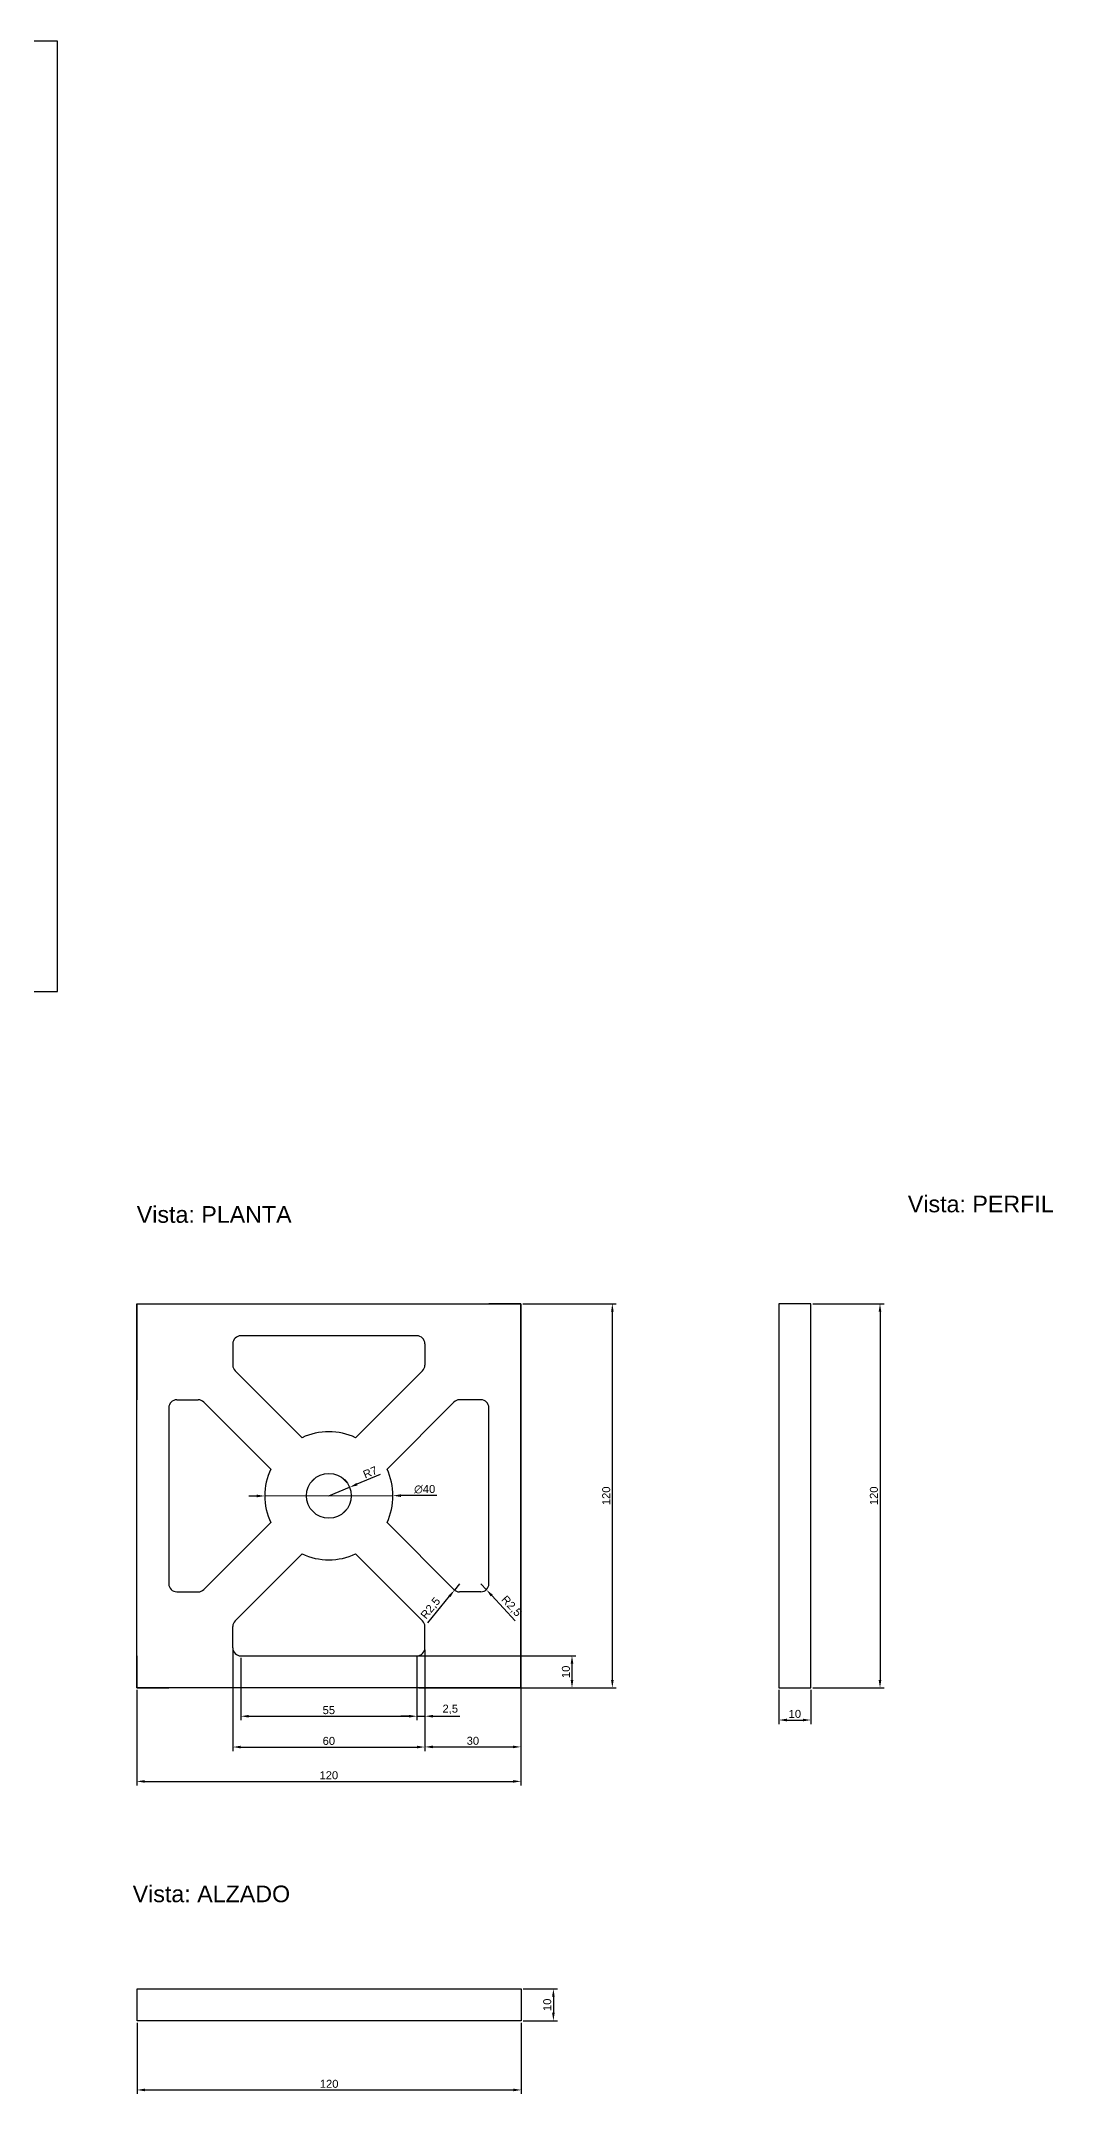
# Model space of a CAD drawing. Header units: millimetres. Extents: x 1763 to 2697, y 1718 to 2360.
# Drawn here: x 2381 to 2697, y 1718 to 2360 of the extents above; entities that cross this region are included whole.
import ezdxf

# ---------------------------------------------------------------- set-up
doc = ezdxf.new("R2010")
doc.units = ezdxf.units.MM
for name, color, linetype in [('BASE', 7, 'Continuous'), ('Cajetín', 7, 'Continuous'), ('COTA', 252, 'Continuous')]:
    doc.layers.add(name, color=color, linetype=linetype)
doc.styles.get("Standard").update_dxf_attribs({"font": 'arial.ttf'})
doc.dimstyles.new('ISO-25', dxfattribs={"dimtxt": 2.5, "dimasz": 2.5, "dimexe": 1.25, "dimexo": 0.625, "dimtad": 1, "dimtxsty": 'Standard', "dimcen": 2.5, "dimadec": 0, "dimazin": 0, "dimtfac": 1, "dimtmove": 0, "dimatfit": 3, "dimfxl": 1, "dimarcsym": 0})

# ---------------------------------------------------------------- blocks, each defined once
blk = doc.blocks.new('*D5')
at = {"layer": 'COTA', "color": 0, "lineweight": -2, "transparency": 16777216}
for p, q in [((2410.65, 1844.63), (2410.65, 1814.77)), ((2530.65, 1844.63), (2530.65, 1814.77)), ((2413.15, 1816.02), (2528.15, 1816.02))]:
    blk.add_line(p, q, dxfattribs=at)
at = {"layer": 'COTA', "color": 0, "transparency": 16777216}
for points in [[(2413.15, 1816.43), (2413.15, 1815.6), (2410.65, 1816.02)], [(2528.15, 1816.43), (2528.15, 1815.6), (2530.65, 1816.02)]]:
    blk.add_solid(points, dxfattribs=at)
at = {"layer": 'COTA', "color": 0, "transparency": 16777216, "insert": (2470.65, 1817.92), "char_height": 2.5, "attachment_point": 5}
blk.add_mtext('120', dxfattribs=at)
blk = doc.blocks.new('*D6')
at = {"layer": 'COTA', "color": 0, "lineweight": -2, "transparency": 16777216}
for p, q in [((2531.28, 1965.25), (2560.46, 1965.25)), ((2559.21, 1962.75), (2559.21, 1847.75)), ((2531.28, 1845.25), (2560.46, 1845.25))]:
    blk.add_line(p, q, dxfattribs=at)
at = {"layer": 'COTA', "color": 0, "transparency": 16777216}
for points in [[(2558.8, 1962.75), (2559.63, 1962.75), (2559.21, 1965.25)], [(2558.8, 1847.75), (2559.63, 1847.75), (2559.21, 1845.25)]]:
    blk.add_solid(points, dxfattribs=at)
at = {"layer": 'COTA', "color": 0, "transparency": 16777216, "insert": (2557.31, 1905.25), "char_height": 2.5, "attachment_point": 5, "rotation": 90}
blk.add_mtext('120', dxfattribs=at)
blk = doc.blocks.new('*D1')
at = {"layer": 'COTA', "color": 0, "lineweight": -2, "transparency": 16777216}
for p, q in [((2500.65, 1857.13), (2500.65, 1825.54)), ((2530.65, 1857.13), (2530.65, 1825.54)), ((2503.15, 1826.79), (2528.15, 1826.79))]:
    blk.add_line(p, q, dxfattribs=at)
at = {"layer": 'COTA', "color": 0, "transparency": 16777216}
for points in [[(2503.15, 1827.21), (2503.15, 1826.38), (2500.65, 1826.79)], [(2528.15, 1827.21), (2528.15, 1826.38), (2530.65, 1826.79)]]:
    blk.add_solid(points, dxfattribs=at)
at = {"layer": 'COTA', "color": 0, "transparency": 16777216, "insert": (2515.65, 1828.69), "char_height": 2.5, "attachment_point": 5}
blk.add_mtext('30', dxfattribs=at)
blk = doc.blocks.new('*D7')
at = {"layer": 'COTA', "color": 0, "lineweight": -2, "transparency": 16777216}
for p, q in [((2440.65, 1857.13), (2440.65, 1825.5)), ((2500.65, 1857.13), (2500.65, 1825.5)), ((2443.15, 1826.75), (2498.15, 1826.75))]:
    blk.add_line(p, q, dxfattribs=at)
at = {"layer": 'COTA', "color": 0, "transparency": 16777216}
for points in [[(2443.15, 1827.17), (2443.15, 1826.33), (2440.65, 1826.75)], [(2498.15, 1827.17), (2498.15, 1826.33), (2500.65, 1826.75)]]:
    blk.add_solid(points, dxfattribs=at)
at = {"layer": 'COTA', "color": 0, "transparency": 16777216, "insert": (2470.65, 1828.65), "char_height": 2.5, "attachment_point": 5}
blk.add_mtext('60', dxfattribs=at)
blk = doc.blocks.new('*D8')
at = {"layer": 'COTA', "color": 0, "lineweight": -2, "transparency": 16777216}
for p, q in [((2443.15, 1854.63), (2443.15, 1835.12)), ((2498.15, 1854.63), (2498.15, 1835.12)), ((2445.65, 1836.37), (2495.65, 1836.37))]:
    blk.add_line(p, q, dxfattribs=at)
at = {"layer": 'COTA', "color": 0, "transparency": 16777216}
for points in [[(2445.65, 1836.79), (2445.65, 1835.95), (2443.15, 1836.37)], [(2495.65, 1836.79), (2495.65, 1835.95), (2498.15, 1836.37)]]:
    blk.add_solid(points, dxfattribs=at)
at = {"layer": 'COTA', "color": 0, "transparency": 16777216, "insert": (2470.65, 1838.27), "char_height": 2.5, "attachment_point": 5}
blk.add_mtext('55', dxfattribs=at)
blk = doc.blocks.new('*D2')
at = {"layer": 'COTA', "color": 0, "lineweight": -2, "transparency": 16777216}
for p, q in [((2498.15, 1855.36), (2498.15, 1835.13)), ((2500.65, 1854.63), (2500.65, 1835.13)), ((2495.65, 1836.38), (2493.15, 1836.38)), ((2498.15, 1836.38), (2500.65, 1836.38)), ((2503.15, 1836.38), (2511.52, 1836.38))]:
    blk.add_line(p, q, dxfattribs=at)
at = {"layer": 'COTA', "color": 0, "transparency": 16777216}
for points in [[(2495.65, 1836.8), (2495.65, 1835.97), (2498.15, 1836.38)], [(2503.15, 1836.8), (2503.15, 1835.97), (2500.65, 1836.38)]]:
    blk.add_solid(points, dxfattribs=at)
at = {"layer": 'COTA', "color": 0, "transparency": 16777216, "insert": (2508.58, 1838.51), "char_height": 2.5, "attachment_point": 5}
blk.add_mtext('2,5', dxfattribs=at)
blk = doc.blocks.new('*D9')
at = {"layer": 'COTA', "color": 0, "lineweight": -2, "transparency": 16777216}
for p, q in [((2501.62, 1865.52), (2508.35, 1873.86)), ((2511.48, 1877.75), (2509.91, 1875.8))]:
    blk.add_line(p, q, dxfattribs=at)
at = {"layer": 'COTA', "color": 0, "transparency": 16777216}
blk.add_solid([(2508.02, 1874.12), (2508.67, 1873.6), (2509.91, 1875.8)], dxfattribs=at)
at = {"layer": 'COTA', "color": 0, "transparency": 16777216, "insert": (2502.54, 1870.05), "char_height": 2.5, "attachment_point": 5, "rotation": 51.12416}
blk.add_mtext('R2,5', dxfattribs=at)
blk = doc.blocks.new('*D10')
at = {"layer": 'COTA', "color": 0, "lineweight": -2, "transparency": 16777216}
for p, q in [((2486.73, 1911.87), (2479.44, 1908.87)), ((2470.65, 1905.25), (2477.13, 1907.92))]:
    blk.add_line(p, q, dxfattribs=at)
at = {"layer": 'COTA', "color": 0, "transparency": 16777216}
blk.add_solid([(2479.28, 1909.25), (2479.6, 1908.48), (2477.13, 1907.92)], dxfattribs=at)
at = {"layer": 'COTA', "color": 0, "transparency": 16777216, "insert": (2483.57, 1912.6), "char_height": 2.5, "attachment_point": 5, "rotation": 22.38913}
blk.add_mtext('R7', dxfattribs=at)
blk = doc.blocks.new('*D11')
at = {"layer": 'COTA', "color": 0, "lineweight": -2, "transparency": 16777216}
for p, q in [((2448.15, 1905.19), (2445.65, 1905.19)), ((2450.65, 1905.2), (2490.65, 1905.3)), ((2504.38, 1905.34), (2493.15, 1905.31))]:
    blk.add_line(p, q, dxfattribs=at)
at = {"layer": 'COTA', "color": 0, "transparency": 16777216}
for points in [[(2448.15, 1905.61), (2448.15, 1904.78), (2450.65, 1905.2)], [(2493.15, 1905.73), (2493.15, 1904.89), (2490.65, 1905.3)]]:
    blk.add_solid(points, dxfattribs=at)
at = {"layer": 'COTA', "color": 0, "transparency": 16777216, "insert": (2500.6, 1907.3), "char_height": 2.5, "attachment_point": 5, "rotation": 0.14967}
blk.add_mtext('∅40', dxfattribs=at)
blk = doc.blocks.new('*D4')
at = {"layer": 'COTA', "color": 0, "lineweight": -2, "transparency": 16777216}
for p, q in [((2518.15, 1877.75), (2519.85, 1875.92)), ((2528.83, 1866.22), (2521.55, 1874.08))]:
    blk.add_line(p, q, dxfattribs=at)
at = {"layer": 'COTA', "color": 0, "transparency": 16777216}
blk.add_solid([(2521.86, 1874.36), (2521.24, 1873.8), (2519.85, 1875.92)], dxfattribs=at)
at = {"layer": 'COTA', "color": 0, "transparency": 16777216, "insert": (2527.6, 1870.68), "char_height": 2.5, "attachment_point": 5, "rotation": 312.78667}
blk.add_mtext('R2,5', dxfattribs=at)
blk = doc.blocks.new('*D19')
at = {"layer": 'COTA', "color": 0, "lineweight": -2, "transparency": 16777216}
for p, q in [((2621.85, 1965.25), (2644.08, 1965.25)), ((2642.83, 1962.75), (2642.83, 1847.75)), ((2621.85, 1845.25), (2644.08, 1845.25))]:
    blk.add_line(p, q, dxfattribs=at)
at = {"layer": 'COTA', "color": 0, "transparency": 16777216}
for points in [[(2642.41, 1962.75), (2643.25, 1962.75), (2642.83, 1965.25)], [(2642.41, 1847.75), (2643.25, 1847.75), (2642.83, 1845.25)]]:
    blk.add_solid(points, dxfattribs=at)
at = {"layer": 'COTA', "color": 0, "transparency": 16777216, "insert": (2640.93, 1905.25), "char_height": 2.5, "attachment_point": 5, "rotation": 90}
blk.add_mtext('120', dxfattribs=at)
blk = doc.blocks.new('*D20')
at = {"layer": 'COTA', "color": 0, "lineweight": -2, "transparency": 16777216}
for p, q in [((2611.23, 1844.63), (2611.23, 1833.95)), ((2621.23, 1844.63), (2621.23, 1833.95)), ((2613.73, 1835.2), (2618.73, 1835.2))]:
    blk.add_line(p, q, dxfattribs=at)
at = {"layer": 'COTA', "color": 0, "transparency": 16777216}
for points in [[(2613.73, 1835.61), (2613.73, 1834.78), (2611.23, 1835.2)], [(2618.73, 1835.61), (2618.73, 1834.78), (2621.23, 1835.2)]]:
    blk.add_solid(points, dxfattribs=at)
at = {"layer": 'COTA', "color": 0, "transparency": 16777216, "insert": (2616.23, 1837.1), "char_height": 2.5, "attachment_point": 5}
blk.add_mtext('10', dxfattribs=at)
blk = doc.blocks.new('*D21')
at = {"layer": 'COTA', "color": 0, "lineweight": -2, "transparency": 16777216}
for p, q in [((2410.74, 1740.59), (2410.74, 1718.36)), ((2530.74, 1740.59), (2530.74, 1718.36)), ((2413.24, 1719.61), (2528.24, 1719.61))]:
    blk.add_line(p, q, dxfattribs=at)
at = {"layer": 'COTA', "color": 0, "transparency": 16777216}
for points in [[(2413.24, 1720.03), (2413.24, 1719.19), (2410.74, 1719.61)], [(2528.24, 1720.03), (2528.24, 1719.19), (2530.74, 1719.61)]]:
    blk.add_solid(points, dxfattribs=at)
at = {"layer": 'COTA', "color": 0, "transparency": 16777216, "insert": (2470.74, 1721.51), "char_height": 2.5, "attachment_point": 5}
blk.add_mtext('120', dxfattribs=at)
blk = doc.blocks.new('*D22')
at = {"layer": 'COTA', "color": 0, "lineweight": -2, "transparency": 16777216}
for p, q in [((2531.37, 1751.21), (2542.05, 1751.21)), ((2540.8, 1748.71), (2540.8, 1743.71)), ((2531.37, 1741.21), (2542.05, 1741.21))]:
    blk.add_line(p, q, dxfattribs=at)
at = {"layer": 'COTA', "color": 0, "transparency": 16777216}
for points in [[(2540.38, 1748.71), (2541.21, 1748.71), (2540.8, 1751.21)], [(2540.38, 1743.71), (2541.21, 1743.71), (2540.8, 1741.21)]]:
    blk.add_solid(points, dxfattribs=at)
at = {"layer": 'COTA', "color": 0, "transparency": 16777216, "insert": (2538.89, 1746.21), "char_height": 2.5, "attachment_point": 5, "rotation": 90}
blk.add_mtext('10', dxfattribs=at)
blk = doc.blocks.new('*D26')
at = {"layer": 'COTA', "color": 0, "lineweight": -2, "transparency": 16777216}
for p, q in [((2498.78, 1855.25), (2547.86, 1855.25)), ((2546.61, 1852.75), (2546.61, 1847.75)), ((2498.78, 1845.25), (2547.86, 1845.25))]:
    blk.add_line(p, q, dxfattribs=at)
at = {"layer": 'COTA', "color": 0, "transparency": 16777216}
for points in [[(2546.19, 1852.75), (2547.03, 1852.75), (2546.61, 1855.25)], [(2546.19, 1847.75), (2547.03, 1847.75), (2546.61, 1845.25)]]:
    blk.add_solid(points, dxfattribs=at)
at = {"layer": 'COTA', "color": 0, "transparency": 16777216, "insert": (2544.71, 1850.25), "char_height": 2.5, "attachment_point": 5, "rotation": 90}
blk.add_mtext('10', dxfattribs=at)

msp = doc.modelspace()

# ---------------------------------------------------------------- linework, layer by layer
for p, q in [((2611.228, 1965.25), (2611.228, 1845.25)), ((2621.228, 1965.25), (2611.228, 1965.25)), ((2621.228, 1845.25), (2621.228, 1965.25)), ((2611.228, 1845.25), (2621.228, 1845.25)), ((2410.741, 1751.211), (2530.741, 1751.211)), ((2410.741, 1741.211), (2410.741, 1751.211)), ((2530.741, 1751.211), (2530.741, 1741.211)), ((2530.741, 1741.211), (2410.741, 1741.211))]:
    msp.add_line(p, q)
at = {"layer": 'BASE'}
for p, q in [((2410.653, 1965.25), (2410.653, 1945.25)), ((2410.653, 1965.25), (2410.653, 1945.25)), ((2410.653, 1965.25), (2430.653, 1965.25)), ((2530.653, 1845.25), (2530.653, 1965.25)), ((2530.653, 1965.25), (2530.653, 1945.25)), ((2440.653, 1952.75), (2440.653, 1946.08)), ((2500.653, 1952.75), (2500.653, 1946.08)), ((2410.653, 1945.25), (2410.653, 1935.25)), ((2462.283, 1923.415), (2441.385, 1944.313)), ((2479.023, 1923.415), (2499.921, 1944.313)), ((2423.153, 1935.25), (2429.823, 1935.25)), ((2431.591, 1934.518), (2452.489, 1913.62)), ((2488.818, 1913.62), (2509.715, 1934.518)), ((2518.153, 1935.25), (2511.483, 1935.25)), ((2470.653, 1925.25), (2470.653, 1925.25)), ((2465.037, 1909.429), (2466.475, 1910.867)), ((2476.27, 1909.429), (2474.831, 1910.867)), ((2465.037, 1901.072), (2466.475, 1899.634)), ((2474.831, 1899.634), (2476.27, 1901.072)), ((2431.591, 1875.983), (2452.489, 1896.881)), ((2509.715, 1875.983), (2488.818, 1896.881)), ((2441.385, 1866.188), (2462.283, 1887.086)), ((2479.023, 1887.086), (2499.921, 1866.188)), ((2423.153, 1875.25), (2429.823, 1875.25)), ((2518.153, 1875.25), (2511.483, 1875.25)), ((2410.653, 1845.25), (2410.653, 1865.25)), ((2440.653, 1857.75), (2440.653, 1864.42)), ((2500.653, 1857.75), (2500.653, 1864.42)), ((2530.653, 1845.25), (2530.653, 1865.25))]:
    msp.add_line(p, q, dxfattribs=at)
msp.add_lwpolyline([(2410.653, 1965.25), (2530.653, 1965.25), (2530.653, 1845.25), (2410.653, 1845.25)], close=True, dxfattribs=at)
for points in [[(2530.653, 1955.25), (2530.653, 1965.25), (2520.653, 1965.25)], [(2498.153, 1955.25), (2443.153, 1955.25)], [(2420.653, 1932.75), (2420.653, 1877.75)], [(2520.653, 1877.75), (2520.653, 1932.75)], [(2410.653, 1855.25), (2410.653, 1845.25), (2420.653, 1845.25)], [(2443.153, 1855.25), (2498.153, 1855.25)]]:
    msp.add_lwpolyline(points, dxfattribs=at)
msp.add_circle((2470.653, 1905.25), 7, dxfattribs=at)
for centre, radius, start, end in [((2443.153, 1952.75), 2.5, 90, 180), ((2498.153, 1952.75), 2.5, 0, 90), ((2443.153, 1946.08), 2.5, 180, 225), ((2498.153, 1946.08), 2.5, 315, 0), ((2423.153, 1932.75), 2.5, 90, 180), ((2429.823, 1932.75), 2.5, 45, 90), ((2511.483, 1932.75), 2.5, 90, 135), ((2518.153, 1932.75), 2.5, 0, 90), ((2470.653, 1905.25), 20, 65.260359, 114.739641), ((2470.653, 1905.25), 20, 155.260359, 204.739641), ((2470.653, 1905.25), 20, 335.260359, 24.739641), ((2470.653, 1905.25), 20, 245.260359, 294.739641), ((2423.153, 1877.75), 2.5, 180, 270), ((2429.823, 1877.75), 2.5, 270, 315), ((2511.483, 1877.75), 2.5, 225, 270), ((2518.153, 1877.75), 2.5, 270, 0), ((2443.153, 1864.42), 2.5, 135, 180), ((2498.153, 1864.42), 2.5, 0, 45), ((2443.153, 1857.75), 2.5, 180, 270), ((2498.153, 1857.75), 2.5, 270, 0)]:
    msp.add_arc(centre, radius, start, end, dxfattribs=at)
at = {"layer": 'Cajetín'}
msp.add_lwpolyline([(1965.916, 2062.798), (2385.916, 2062.798), (2385.916, 2359.798), (1965.916, 2359.798)], close=True, dxfattribs=at)

# ---------------------------------------------------------------- texts
at = {"layer": 'BASE', "char_height": 5.19396, "attachment_point": 1}
for s, insert in [('Vista: PLANTA', (2410.644, 1995.754)), ('Vista: PERFIL', (2651.534, 1999.032)), ('Vista: ALZADO', (2409.364, 1783.468))]:
    msp.add_mtext_dynamic_manual_height_columns(s, width=310.06023, gutter_width=25.97, heights=[0], dxfattribs=dict(at, insert=insert))

# ---------------------------------------------------------------- dimensions: what is measured, and where the dimension line sits
at = {"layer": 'COTA'}
for base, p1, p2, angle, picture, middle in [((2559.212, 1845.25), (2530.653, 1965.25), (2530.653, 1845.25), 90, '*D6', (2557.311, 1905.25)), ((2642.83, 1845.25), (2621.228, 1965.25), (2621.228, 1845.25), 90, '*D19', (2640.929, 1905.25)), ((2546.61, 1845.25), (2498.153, 1855.25), (2498.153, 1845.25), 90, '*D26', (2544.708, 1850.25)), ((2540.796, 1741.211), (2530.741, 1751.211), (2530.741, 1741.211), 270, '*D22', (2538.894, 1746.211)), ((2530.741, 1719.609), (2410.741, 1741.211), (2530.741, 1741.211), 180, '*D21', (2470.741, 1721.511))]:
    dim = msp.add_linear_dim(base=base, p1=p1, p2=p2, angle=angle, dimstyle='ISO-25', dxfattribs=at)
    dim.commit()
    dim.dimension.update_dxf_attribs({"geometry": picture, "text_midpoint": middle})
dim = msp.add_radius_dim(center=(2470.653, 1905.25), mpoint=(2477.126, 1907.917), dimstyle='ISO-25', dxfattribs=at)
dim.commit()
dim.dimension.update_dxf_attribs({"geometry": '*D10', "text_midpoint": (2484.287, 1910.867), "dimtype": 164})
dim = msp.add_diameter_dim_2p(p1=(2450.653, 1905.198), p2=(2490.653, 1905.303), dimstyle='ISO-25', dxfattribs=at)
dim.commit()
dim.dimension.update_dxf_attribs({"geometry": '*D11', "text_midpoint": (2500.606, 1905.329), "dimtype": 163})
for center, mpoint, picture, middle in [((2511.483, 1877.75), (2509.914, 1875.804), '*D9', (2502.542, 1870.05)), ((2518.153, 1877.75), (2519.851, 1875.916), '*D4', (2527.598, 1870.678))]:
    dim = msp.add_radius_dim(center=center, mpoint=mpoint, dimstyle='ISO-25', dxfattribs=at)
    dim.commit()
    dim.dimension.update_dxf_attribs({"geometry": picture, "text_midpoint": middle})
for base, p1, p2, picture, middle in [((2500.653, 1826.751), (2440.653, 1857.75), (2500.653, 1857.75), '*D7', (2470.653, 1828.653)), ((2498.153, 1836.369), (2443.153, 1855.25), (2498.153, 1855.25), '*D8', (2470.653, 1838.266)), ((2500.653, 1836.384), (2498.153, 1855.983), (2500.653, 1855.25), '*D2', (2508.585, 1838.511)), ((2530.653, 1826.793), (2500.653, 1857.75), (2530.653, 1857.75), '*D1', (2515.653, 1828.695)), ((2530.653, 1816.018), (2410.653, 1845.25), (2530.653, 1845.25), '*D5', (2470.653, 1817.92)), ((2621.228, 1835.196), (2611.228, 1845.25), (2621.228, 1845.25), '*D20', (2616.228, 1837.098))]:
    dim = msp.add_linear_dim(base=base, p1=p1, p2=p2, dimstyle='ISO-25', dxfattribs=at)
    dim.commit()
    dim.dimension.update_dxf_attribs({"geometry": picture, "text_midpoint": middle})

doc.saveas('drawing.dxf')
